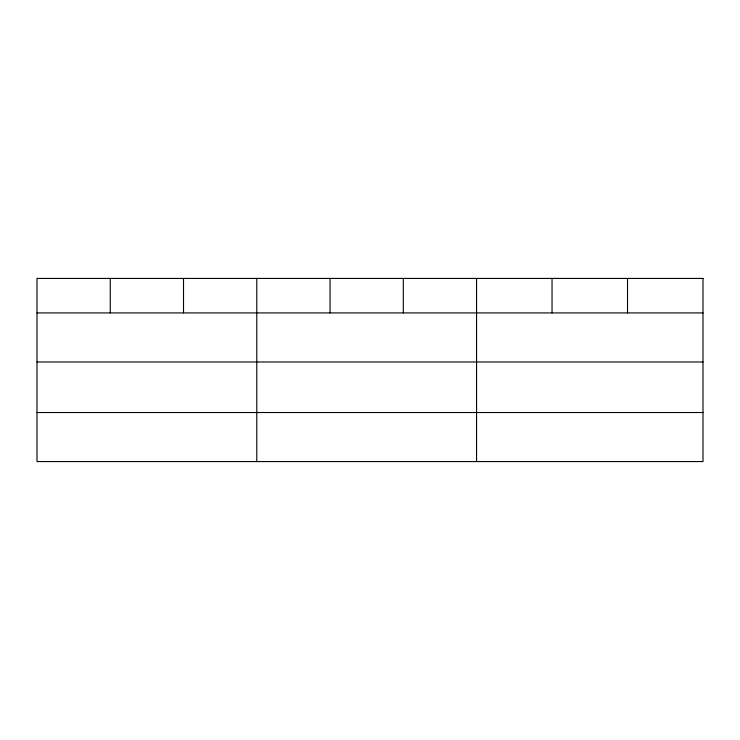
<?xml version="1.0" encoding="UTF-8"?>
<svg xmlns="http://www.w3.org/2000/svg" width="740" height="740" viewBox="0 0 740 740"><rect width="100%" height="100%" fill="white"/><g stroke="black" fill="none" stroke-linecap="round" stroke-linejoin="round"><path stroke-width="1.11" d="M37 312.918L703 312.918M37 361.98L703 361.98M37 412.522L703 412.522M627.52 278.425L627.52 312.918M552.04 278.425L552.04 312.918M476.56 278.425L476.56 461.575M403.3 278.425L403.3 312.918M330.04 278.425L330.04 312.918M256.78 278.425L256.78 461.575M183.52 278.425L183.52 312.918M110.26 278.425L110.26 312.918M703 278.425L37 278.425L37 461.575L703 461.575L703 278.425"/></g></svg>
